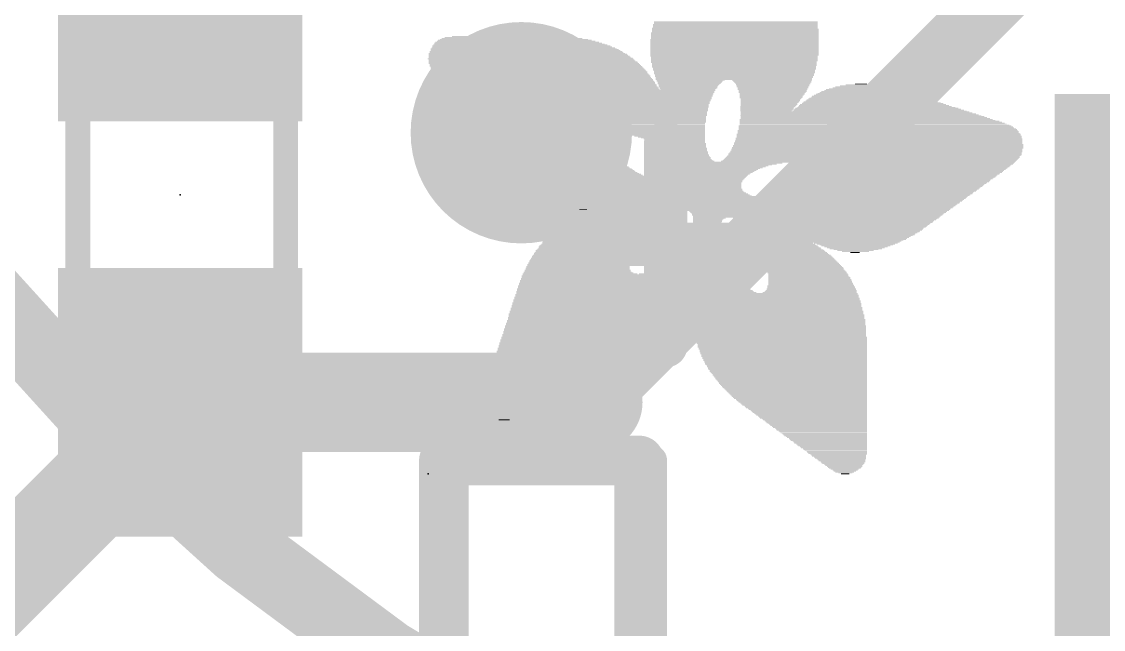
# Model space of a CAD drawing. Extents: x -27.3 to 28.4, y -24.7 to 14.
# Drawn here: x -5.729 to -1.3, y -6.225 to -3.736 of the extents above; entities that cross this region are included whole.
import ezdxf

# ---------------------------------------------------------------- set-up
doc = ezdxf.new("R2010")
doc.units = 0
for name, color, linetype in [('1', 12, 'CONTINUOUS'), ('16', 132, 'CONTINUOUS'), ('18', 110, 'CONTINUOUS'), ('20', 53, 'CONTINUOUS'), ('21', 40, 'CONTINUOUS'), ('23', 53, 'CONTINUOUS'), ('51', 53, 'CONTINUOUS')]:
    doc.layers.add(name, color=color, linetype=linetype)

# ---------------------------------------------------------------- blocks, each defined once
blk = doc.blocks.new('RECT')
blk.add_solid([(-0.5, -0.5), (0.5, -0.5), (-0.5, 0.5), (0.5, 0.5)])
blk = doc.blocks.new('ROUNDV')
at = {"const_width": 0.5}
blk.add_lwpolyline([(0, -0.25, 1), (0, 0.25, 1), (0, -0.25)], format="xyb", dxfattribs=at)

msp = doc.modelspace()

# ---------------------------------------------------------------- linework, layer by layer
at = {"layer": '1'}
for points, const_width in [([(-7.62, 0, 0.4142), (0, -7.62)], 0.3048), ([(-3.6381, -4.2359, 1), (-3.7279, -4.1461)], 0.127), ([(-3.8339, -4.2521, 1), (-3.7441, -4.3419)], 0.127), ([(-5.08, -5.1934, 1), (-5.08, -5.3966)], 0.2032), ([(-5.0082, -5.3668, 1), (-5.1518, -5.2232)], 0.2032), ([(-3.39, -5.3966, 1), (-3.39, -5.1934)], 0.2032), ([(-3.4349, -5.2501, 1), (-3.3451, -5.3399)], 0.127)]:
    msp.add_lwpolyline(points, format="xyb", dxfattribs=dict(at, const_width=const_width))
for points, const_width in [([(-1.524, -3.429), (-3.39, -5.295)], 0.254), ([(-3.789, -4.297), (-3.683, -4.191)], 0.254), ([(-7.786, -8.001), (-5.08, -5.295)], 0.4064), ([(-3.39, -5.295), (-5.08, -5.295)], 0.4064)]:
    msp.add_lwpolyline(points, dxfattribs=dict(at, const_width=const_width))
at = {"layer": '16', "const_width": 0.3048}
msp.add_lwpolyline([(-7.62, 0, 0.4142), (0, -7.62)], format="xyb", dxfattribs=at)
at = {"layer": '20'}
msp.add_arc((0, 0), 13.97, 180, 270, dxfattribs=at)
at = {"layer": '21'}
for points, const_width in [([(-3.0916, -4.2324), (-3.0916, -5.0629)], 0.1778), ([(-3.5068, -4.6477), (-2.6764, -4.6477)], 0.1778), ([(-4, -9.533), (-4, -5.533)], 0.127), ([(-4, -5.533), (-3.15, -5.533)], 0.127), ([(-3.15, -5.533), (-3.15, -8.033)], 0.127)]:
    msp.add_lwpolyline(points, dxfattribs=dict(at, const_width=const_width))
for points, const_width in [([(-3.0472, -4.2324, 1), (-3.1361, -4.2324)], 0.0889), ([(-3.5068, -4.6032, 1), (-3.5068, -4.6921)], 0.0889), ([(-2.6764, -4.6921, 1), (-2.6764, -4.6032)], 0.0889), ([(-3.1361, -5.0629, 1), (-3.0472, -5.0629)], 0.0889), ([(-4, -5.5013, 1), (-4, -5.5648)], 0.0635), ([(-3.9682, -5.533, 1), (-4.0317, -5.533)], 0.0635), ([(-3.1183, -5.533, 1), (-3.1818, -5.533)], 0.0635), ([(-3.15, -5.5648, 1), (-3.15, -5.5013)], 0.0635)]:
    msp.add_lwpolyline(points, format="xyb", dxfattribs=dict(at, const_width=const_width))
at = {"layer": '23'}
for p in [(-5.08, -4.445), (-4.064, -5.588)]:
    msp.add_point(p, dxfattribs=at)
at = {"layer": '51'}
for points, const_width in [([(-5.499, -4.089), (-5.499, -4.801)], 0.1016), ([(-4.648, -4.089), (-4.648, -4.801)], 0.1016), ([(-4, -13.033), (-4, -5.533)], 0.2032), ([(-4, -5.533), (-3.2, -5.533)], 0.2032), ([(-3.2, -5.533), (-3.2, -8.033)], 0.2032)]:
    msp.add_lwpolyline(points, dxfattribs=dict(at, const_width=const_width))
for points, const_width in [([(-5.4736, -4.089, 1), (-5.5244, -4.089)], 0.0508), ([(-4.6226, -4.089, 1), (-4.6734, -4.089)], 0.0508), ([(-5.5244, -4.801, 1), (-5.4736, -4.801)], 0.0508), ([(-4.6734, -4.801, 1), (-4.6226, -4.801)], 0.0508), ([(-3.9492, -5.533, 1), (-4.0508, -5.533)], 0.1016), ([(-4, -5.4822, 1), (-4, -5.5838)], 0.1016), ([(-3.1492, -5.533, 1), (-3.2508, -5.533)], 0.1016), ([(-3.2, -5.5838, 1), (-3.2, -5.4822)], 0.1016)]:
    msp.add_lwpolyline(points, format="xyb", dxfattribs=dict(at, const_width=const_width))

# ---------------------------------------------------------------- block references
at = {"layer": '1', "xscale": 1.1, "rotation": 270}
for p in [(-5.08, -3.595), (-5.08, -5.295)]:
    msp.add_blockref('RECT', p, dxfattribs=at)
at = {"layer": '1', "yscale": 4.6, "rotation": 180}
msp.add_blockref('RECT', (-1, -6.333), dxfattribs=at)
at = {"layer": '18', "xscale": 0.9064, "yscale": 0.9064}
msp.add_blockref('ROUNDV', (-3.683, -4.191), dxfattribs=at)
msp.add_blockref('ROUNDV', (-3.683, -4.191), dxfattribs=at)
at = {"layer": '21'}
for p, xscale, yscale in [((-2.8086, -3.763), 0.6782, 0.0038), ((-2.8067, -3.7478), 0.6744, 0.0038), ((-2.8067, -3.7516), 0.6744, 0.0038), ((-2.8067, -3.7554), 0.6744, 0.0038), ((-2.8067, -3.7592), 0.6744, 0.0038), ((-2.8048, -3.7363), 0.6706, 0.0038), ((-2.8048, -3.7402), 0.6706, 0.0039), ((-2.8048, -3.744), 0.6706, 0.0038), ((-3.7135, -3.8087), 0.6058, 0.0038), ((-3.7211, -3.8049), 0.5754, 0.0038), ((-3.7287, -3.8011), 0.5372, 0.0038), ((-3.8164, -3.7973), 0.3009, 0.0038), ((-2.8105, -3.8087), 0.6896, 0.0038), ((-2.8086, -3.7821), 0.6858, 0.0038), ((-2.8086, -3.7859), 0.6858, 0.0038), ((-2.8086, -3.7897), 0.6858, 0.0038), ((-2.8086, -3.7935), 0.6858, 0.0038), ((-2.8086, -3.7973), 0.6858, 0.0038), ((-2.8086, -3.8011), 0.6858, 0.0038), ((-2.8086, -3.8049), 0.6858, 0.0038), ((-2.8067, -3.7668), 0.682, 0.0038), ((-2.8067, -3.7706), 0.682, 0.0038), ((-2.8067, -3.7744), 0.682, 0.0038), ((-2.8067, -3.7783), 0.682, 0.0039), ((-3.6735, -3.8468), 0.762, 0.0038), ((-3.6697, -3.8506), 0.7696, 0.0038), ((-3.6659, -3.8545), 0.7773, 0.0039), ((-3.6754, -3.843), 0.7506, 0.0038), ((-3.683, -3.8354), 0.7278, 0.0038), ((-3.6792, -3.8392), 0.7354, 0.0038), ((-3.6868, -3.8316), 0.7124, 0.0038), ((-3.6963, -3.824), 0.6858, 0.0038), ((-3.6906, -3.8278), 0.6972, 0.0038), ((-3.7002, -3.8202), 0.6705, 0.0038), ((-3.704, -3.8164), 0.6477, 0.0039), ((-3.7097, -3.8125), 0.6287, 0.0038), ((-2.8105, -3.8125), 0.6896, 0.0038), ((-2.8105, -3.8164), 0.6896, 0.0039), ((-2.8105, -3.8202), 0.6896, 0.0038), ((-2.8105, -3.824), 0.6896, 0.0038), ((-2.8105, -3.8278), 0.6896, 0.0038), ((-2.8105, -3.8316), 0.6896, 0.0038), ((-2.8105, -3.8354), 0.6896, 0.0038), ((-2.8105, -3.8392), 0.6896, 0.0038), ((-2.8105, -3.843), 0.6896, 0.0038), ((-2.8105, -3.8468), 0.6896, 0.0038), ((-2.8105, -3.8506), 0.6896, 0.0038), ((-2.8105, -3.8545), 0.6896, 0.0039), ((-3.6449, -3.8887), 0.842, 0.0038), ((-3.6602, -3.8659), 0.8039, 0.0038), ((-3.6564, -3.8697), 0.8115, 0.0038), ((-3.6545, -3.8735), 0.8153, 0.0038), ((-3.6506, -3.8773), 0.823, 0.0038), ((-3.6487, -3.8811), 0.8268, 0.0038), ((-3.6449, -3.8849), 0.8344, 0.0038), ((-3.6411, -3.8926), 0.842, 0.0039), ((-3.6392, -3.8964), 0.8458, 0.0038), ((-3.664, -3.8583), 0.7887, 0.0038), ((-3.6621, -3.8621), 0.7925, 0.0038), ((-2.8105, -3.8583), 0.6896, 0.0038), ((-2.8105, -3.8621), 0.6896, 0.0038), ((-2.8105, -3.8659), 0.6896, 0.0038), ((-2.8105, -3.8697), 0.6896, 0.0038), ((-2.8105, -3.8735), 0.6896, 0.0038), ((-2.8124, -3.8773), 0.6858, 0.0038), ((-2.8105, -3.8811), 0.682, 0.0038), ((-2.8105, -3.8849), 0.682, 0.0038), ((-2.8105, -3.8887), 0.682, 0.0038), ((-2.8105, -3.8926), 0.682, 0.0039), ((-2.8105, -3.8964), 0.682, 0.0038), ((-3.6354, -3.9002), 0.8534, 0.0038), ((-3.6335, -3.904), 0.8573, 0.0038), ((-3.6316, -3.9078), 0.8611, 0.0038), ((-3.6278, -3.9116), 0.8611, 0.0038), ((-3.6259, -3.9154), 0.8649, 0.0038), ((-3.624, -3.9192), 0.8687, 0.0038), ((-3.6202, -3.923), 0.8687, 0.0038), ((-3.6183, -3.9268), 0.8725, 0.0038), ((-3.6145, -3.9306), 0.8725, 0.0039), ((-3.6126, -3.9345), 0.8763, 0.0038), ((-3.6088, -3.9383), 0.8763, 0.0038), ((-3.6049, -3.9421), 0.8763, 0.0038), ((-2.8124, -3.9002), 0.6782, 0.0038), ((-2.8124, -3.904), 0.6782, 0.0038), ((-2.8105, -3.9078), 0.6744, 0.0038), ((-2.8105, -3.9116), 0.6744, 0.0038), ((-2.8105, -3.9154), 0.6744, 0.0038), ((-2.8124, -3.9192), 0.6706, 0.0038), ((-2.8124, -3.923), 0.6706, 0.0038), ((-2.8105, -3.9268), 0.6668, 0.0038), ((-2.8105, -3.9306), 0.6668, 0.0039), ((-2.8124, -3.9345), 0.663, 0.0038), ((-2.8105, -3.9383), 0.6592, 0.0038), ((-2.8105, -3.9421), 0.6592, 0.0038), ((-3.6049, -3.9459), 0.8763, 0.0038), ((-3.6011, -3.9497), 0.8763, 0.0038), ((-3.5973, -3.9535), 0.8763, 0.0038), ((-3.5954, -3.9573), 0.8801, 0.0038), ((-3.5935, -3.9611), 0.8763, 0.0038), ((-3.5897, -3.9649), 0.8763, 0.0038), ((-3.5878, -3.9688), 0.8801, 0.0039), ((-3.584, -3.9726), 0.8801, 0.0038), ((-3.5821, -3.9764), 0.8763, 0.0038), ((-3.5783, -3.9802), 0.8763, 0.0038), ((-3.5764, -3.984), 0.8801, 0.0038), ((-2.8125, -3.9497), 0.6553, 0.0038), ((-2.8105, -3.9459), 0.6592, 0.0038), ((-2.8106, -3.9535), 0.6515, 0.0038), ((-2.8106, -3.9573), 0.6515, 0.0038), ((-2.8125, -3.9611), 0.6477, 0.0038), ((-2.8106, -3.9649), 0.6439, 0.0038), ((-2.8125, -3.9688), 0.6401, 0.0039), ((-2.8125, -3.9726), 0.6401, 0.0038), ((-2.9895, -3.9764), 0.2781, 0.0038), ((-2.9933, -3.9802), 0.2705, 0.0038), ((-2.9933, -3.984), 0.2629, 0.0038), ((-2.6562, -3.9764), 0.3276, 0.0038), ((-2.6562, -3.9802), 0.32, 0.0038), ((-2.6543, -3.984), 0.3162, 0.0038), ((-3.5745, -3.9878), 0.8763, 0.0038), ((-3.5707, -3.9916), 0.8763, 0.0038), ((-3.5668, -3.9954), 0.8763, 0.0038), ((-3.5668, -3.9992), 0.8763, 0.0038), ((-3.563, -4.003), 0.8763, 0.0038), ((-3.5592, -4.0069), 0.8763, 0.0039), ((-3.5592, -4.0107), 0.8763, 0.0038), ((-3.5554, -4.0145), 0.8763, 0.0038), ((-3.4392, -4.0183), 1.1011, 0.0038), ((-3.4392, -4.0221), 1.0935, 0.0038), ((-3.4392, -4.0259), 1.0935, 0.0038), ((-3.4392, -4.0297), 1.0859, 0.0038), ((-2.9953, -3.9878), 0.259, 0.0038), ((-2.9972, -3.9916), 0.2552, 0.0038), ((-2.9972, -3.9954), 0.2476, 0.0038), ((-2.9991, -3.9992), 0.2438, 0.0038), ((-3.001, -4.003), 0.24, 0.0038), ((-2.9991, -4.0069), 0.2362, 0.0039), ((-3.001, -4.0107), 0.2324, 0.0038), ((-3.001, -4.0145), 0.2248, 0.0038), ((-2.6543, -3.9878), 0.3086, 0.0038), ((-2.6524, -3.9916), 0.3048, 0.0038), ((-2.6543, -3.9954), 0.301, 0.0038), ((-2.6524, -3.9992), 0.2972, 0.0038), ((-2.6543, -4.003), 0.2934, 0.0038), ((-2.6524, -4.0069), 0.2896, 0.0039), ((-2.6543, -4.0107), 0.2858, 0.0038), ((-2.6543, -4.0145), 0.2858, 0.0038), ((-2.6543, -4.0183), 0.2782, 0.0038), ((-2.6543, -4.0221), 0.2782, 0.0038), ((-2.6562, -4.0259), 0.2744, 0.0038), ((-2.6563, -4.0297), 0.2667, 0.0038), ((-2.2771, -4.0297), 0.3848, 0.0038), ((-2.2809, -4.0259), 0.362, 0.0038), ((-2.2829, -4.0221), 0.3429, 0.0038), ((-2.2828, -4.0183), 0.32, 0.0038), ((-2.2847, -4.0145), 0.301, 0.0038), ((-2.2848, -4.0107), 0.2781, 0.0038), ((-2.2848, -4.0069), 0.2477, 0.0039), ((-2.2886, -4.003), 0.2171, 0.0038), ((-2.2886, -3.9992), 0.1791, 0.0038), ((-2.2905, -3.9954), 0.1295, 0.0038), ((-2.2924, -3.9916), 0.0495, 0.0038), ((-3.4373, -4.0335), 1.0821, 0.0038), ((-3.4373, -4.0373), 1.0745, 0.0038), ((-3.4373, -4.0411), 1.0745, 0.0038), ((-3.4373, -4.045), 1.0668, 0.0039), ((-3.4354, -4.0488), 1.0629, 0.0038), ((-3.4335, -4.0526), 1.0591, 0.0038), ((-3.4354, -4.0564), 1.0553, 0.0038), ((-3.4335, -4.0602), 1.0515, 0.0038), ((-3.4335, -4.064), 1.0439, 0.0038), ((-3.4335, -4.0678), 1.0439, 0.0038), ((-3.4316, -4.0716), 1.0401, 0.0038), ((-3.4316, -4.0754), 1.0325, 0.0038), ((-2.6563, -4.0335), 0.2667, 0.0038), ((-2.6582, -4.0373), 0.2629, 0.0038), ((-2.6601, -4.0411), 0.2591, 0.0038), ((-2.6601, -4.045), 0.2591, 0.0039), ((-2.662, -4.0488), 0.2553, 0.0038), ((-2.6619, -4.0526), 0.2476, 0.0038), ((-2.6638, -4.0564), 0.2438, 0.0038), ((-2.6638, -4.0602), 0.2438, 0.0038), ((-2.6657, -4.064), 0.24, 0.0038), ((-2.6676, -4.0678), 0.2362, 0.0038), ((-2.6695, -4.0716), 0.2324, 0.0038), ((-2.6695, -4.0754), 0.2324, 0.0038), ((-2.2428, -4.0754), 0.5982, 0.0038), ((-2.2448, -4.0716), 0.5791, 0.0038), ((-2.2486, -4.0678), 0.5639, 0.0038), ((-2.2524, -4.064), 0.5487, 0.0038), ((-2.2543, -4.0602), 0.5295, 0.0038), ((-2.2599, -4.0564), 0.5105, 0.0038), ((-2.2618, -4.0526), 0.4915, 0.0038), ((-2.2657, -4.0488), 0.4762, 0.0038), ((-2.2676, -4.045), 0.4572, 0.0039), ((-2.2714, -4.0411), 0.442, 0.0038), ((-2.2733, -4.0373), 0.423, 0.0038), ((-2.2752, -4.0335), 0.4038, 0.0038), ((-3.4297, -4.0792), 1.0287, 0.0038), ((-3.4297, -4.0831), 1.0287, 0.0039), ((-3.4278, -4.0869), 1.0249, 0.0038), ((-3.4278, -4.0907), 1.0173, 0.0038), ((-3.4259, -4.0945), 1.0135, 0.0038), ((-3.4259, -4.0983), 1.0135, 0.0038), ((-3.4239, -4.1021), 1.0096, 0.0038), ((-3.4239, -4.1059), 1.002, 0.0038), ((-3.422, -4.1097), 0.9982, 0.0038), ((-3.422, -4.1135), 0.9982, 0.0038), ((-3.4201, -4.1173), 0.9944, 0.0038), ((-2.6734, -4.0831), 0.2247, 0.0039), ((-2.6753, -4.0869), 0.2209, 0.0038), ((-2.6772, -4.0907), 0.2171, 0.0038), ((-2.6772, -4.0945), 0.2171, 0.0038), ((-2.6791, -4.0983), 0.2133, 0.0038), ((-2.681, -4.1021), 0.2095, 0.0038), ((-2.6714, -4.0792), 0.2286, 0.0038), ((-2.3171, -4.1059), 0.9372, 0.0038), ((-2.3114, -4.1097), 0.9486, 0.0038), ((-2.3037, -4.1135), 0.9639, 0.0038), ((-2.298, -4.1173), 0.9753, 0.0038), ((-2.2162, -4.1021), 0.7125, 0.0038), ((-2.22, -4.0983), 0.6973, 0.0038), ((-2.2238, -4.0945), 0.682, 0.0038), ((-2.2276, -4.0907), 0.6668, 0.0038), ((-2.2294, -4.0869), 0.6477, 0.0038), ((-2.2352, -4.0831), 0.6286, 0.0039), ((-2.239, -4.0792), 0.6134, 0.0038), ((-3.4182, -4.1212), 0.9906, 0.0039), ((-3.4201, -4.125), 0.9868, 0.0038), ((-3.4182, -4.1288), 0.983, 0.0038), ((-3.4163, -4.1326), 0.9792, 0.0038), ((-3.4144, -4.1364), 0.9754, 0.0038), ((-3.4144, -4.1402), 0.9754, 0.0038), ((-3.4125, -4.144), 0.9716, 0.0038), ((-3.4106, -4.1478), 0.9678, 0.0038), ((-3.4106, -4.1516), 0.9601, 0.0038), ((-3.4106, -4.1554), 0.9601, 0.0038), ((-3.4087, -4.1593), 0.9563, 0.0039), ((-3.4068, -4.1631), 0.9525, 0.0038), ((-2.2352, -4.1631), 1.1164, 0.0038), ((-2.2714, -4.1364), 1.0364, 0.0038), ((-2.2657, -4.1402), 1.0478, 0.0038), ((-2.2581, -4.144), 1.063, 0.0038), ((-2.2524, -4.1478), 1.0745, 0.0038), ((-2.2467, -4.1516), 1.0859, 0.0038), ((-2.2429, -4.1554), 1.0935, 0.0038), ((-2.2372, -4.1593), 1.1049, 0.0039), ((-2.2924, -4.1212), 0.9867, 0.0039), ((-2.2866, -4.125), 0.9982, 0.0038), ((-2.2809, -4.1288), 1.0096, 0.0038), ((-2.2752, -4.1326), 1.021, 0.0038), ((-3.4049, -4.1669), 0.9487, 0.0038), ((-3.4049, -4.1707), 0.9487, 0.0038), ((-3.403, -4.1745), 0.9449, 0.0038), ((-3.4011, -4.1783), 0.9411, 0.0038), ((-3.3992, -4.1821), 0.9373, 0.0038), ((-3.3992, -4.1859), 0.9373, 0.0038), ((-3.3973, -4.1897), 0.9335, 0.0038), ((-3.3954, -4.1935), 0.9297, 0.0038), ((-3.3954, -4.1974), 0.9297, 0.0039), ((-3.5707, -4.2012), 0.5715, 0.0038), ((-3.5763, -4.205), 0.5524, 0.0038), ((-3.5782, -4.2088), 0.541, 0.0038), ((-3.0867, -4.2012), 0.3124, 0.0038), ((-3.0753, -4.205), 0.2896, 0.0038), ((-3.0676, -4.2088), 0.2743, 0.0038), ((-2.22, -4.1974), 1.1621, 0.0039), ((-2.22, -4.2012), 1.1621, 0.0038), ((-2.2181, -4.205), 1.1659, 0.0038), ((-2.2181, -4.2088), 1.1659, 0.0038), ((-2.22, -4.1935), 1.1545, 0.0038), ((-2.2238, -4.1821), 1.1468, 0.0038), ((-2.2219, -4.1859), 1.1506, 0.0038), ((-2.2219, -4.1897), 1.1506, 0.0038), ((-2.2314, -4.1669), 1.124, 0.0038), ((-2.2295, -4.1707), 1.1278, 0.0038), ((-2.2257, -4.1745), 1.1354, 0.0038), ((-2.2238, -4.1783), 1.1392, 0.0038), ((-3.5801, -4.2126), 0.5372, 0.0038), ((-3.5801, -4.2164), 0.5296, 0.0038), ((-3.5782, -4.2202), 0.5258, 0.0038), ((-3.5782, -4.224), 0.5182, 0.0038), ((-3.5782, -4.2278), 0.5182, 0.0038), ((-3.5763, -4.2316), 0.5144, 0.0038), ((-3.5744, -4.2355), 0.5106, 0.0039), ((-3.5725, -4.2393), 0.5068, 0.0038), ((-3.5725, -4.2431), 0.5068, 0.0038), ((-3.5706, -4.2469), 0.503, 0.0038), ((-3.5687, -4.2507), 0.4992, 0.0038), ((-3.0619, -4.2126), 0.2629, 0.0038), ((-3.0563, -4.2164), 0.2515, 0.0038), ((-3.0506, -4.2202), 0.2401, 0.0038), ((-3.0467, -4.224), 0.2324, 0.0038), ((-3.041, -4.2278), 0.221, 0.0038), ((-3.0372, -4.2316), 0.2134, 0.0038), ((-3.0315, -4.2355), 0.2096, 0.0039), ((-3.0276, -4.2393), 0.2019, 0.0038), ((-3.0238, -4.2431), 0.1943, 0.0038), ((-3.022, -4.2469), 0.1905, 0.0038), ((-3.0182, -4.2507), 0.1829, 0.0038), ((-2.2237, -4.2507), 1.1925, 0.0038), ((-2.2219, -4.2431), 1.1887, 0.0038), ((-2.2219, -4.2469), 1.1887, 0.0038), ((-2.2219, -4.2316), 1.1811, 0.0038), ((-2.2219, -4.2355), 1.1811, 0.0039), ((-2.22, -4.2393), 1.1849, 0.0038), ((-2.22, -4.224), 1.1773, 0.0038), ((-2.22, -4.2278), 1.1773, 0.0038), ((-2.22, -4.2126), 1.1697, 0.0038), ((-2.2181, -4.2164), 1.1735, 0.0038), ((-2.2181, -4.2202), 1.1735, 0.0038), ((-3.5668, -4.2545), 0.503, 0.0038), ((-3.5649, -4.2583), 0.4991, 0.0038), ((-3.5611, -4.2621), 0.4991, 0.0038), ((-3.5592, -4.2659), 0.4953, 0.0038), ((-3.5573, -4.2697), 0.4991, 0.0038), ((-3.5535, -4.2736), 0.4991, 0.0039), ((-3.5516, -4.2774), 0.4953, 0.0038), ((-3.5478, -4.2812), 0.4953, 0.0038), ((-3.5459, -4.285), 0.4991, 0.0038), ((-3.5421, -4.2888), 0.4991, 0.0038), ((-3.5383, -4.2926), 0.4991, 0.0038), ((-3.5345, -4.2964), 0.4991, 0.0038), ((-3.0125, -4.2545), 0.1791, 0.0038), ((-3.0106, -4.2583), 0.1753, 0.0038), ((-3.0067, -4.2621), 0.1676, 0.0038), ((-3.0048, -4.2659), 0.1638, 0.0038), ((-2.9991, -4.2697), 0.16, 0.0038), ((-2.9972, -4.2736), 0.1562, 0.0039), ((-2.9953, -4.2774), 0.1524, 0.0038), ((-2.9896, -4.2812), 0.1486, 0.0038), ((-2.9877, -4.285), 0.1448, 0.0038), ((-2.9839, -4.2888), 0.1448, 0.0038), ((-2.9801, -4.2926), 0.1447, 0.0038), ((-2.9782, -4.2964), 0.1409, 0.0038), ((-2.2486, -4.2964), 1.2039, 0.0038), ((-2.2447, -4.2926), 1.204, 0.0038), ((-2.2428, -4.2888), 1.2002, 0.0038), ((-2.239, -4.285), 1.2002, 0.0038), ((-2.2352, -4.2774), 1.2002, 0.0038), ((-2.2352, -4.2812), 1.2002, 0.0038), ((-2.2333, -4.2736), 1.1964, 0.0039), ((-2.2295, -4.2659), 1.1964, 0.0038), ((-2.2295, -4.2697), 1.1964, 0.0038), ((-2.2275, -4.2583), 1.1925, 0.0038), ((-2.2275, -4.2621), 1.1925, 0.0038), ((-2.2237, -4.2545), 1.1925, 0.0038), ((-3.5325, -4.3002), 0.503, 0.0038), ((-3.5287, -4.304), 0.503, 0.0038), ((-3.5249, -4.3078), 0.5029, 0.0038), ((-3.523, -4.3117), 0.5067, 0.0039), ((-3.5192, -4.3155), 0.5067, 0.0038), ((-3.5154, -4.3193), 0.5067, 0.0038), ((-3.5097, -4.3231), 0.5105, 0.0038), ((-3.5059, -4.3269), 0.5105, 0.0038), ((-3.502, -4.3307), 0.5182, 0.0038), ((-3.4982, -4.3345), 0.5182, 0.0038), ((-3.4925, -4.3383), 0.522, 0.0038), ((-2.9744, -4.3002), 0.1409, 0.0038), ((-2.9705, -4.304), 0.141, 0.0038), ((-2.9648, -4.3078), 0.1448, 0.0038), ((-2.3476, -4.3117), 1.3716, 0.0039), ((-2.822, -4.3155), 0.4153, 0.0038), ((-2.8315, -4.3193), 0.3886, 0.0038), ((-2.841, -4.3231), 0.3696, 0.0038), ((-2.8467, -4.3269), 0.3506, 0.0038), ((-2.8506, -4.3307), 0.3353, 0.0038), ((-2.8563, -4.3345), 0.3239, 0.0038), ((-2.86, -4.3383), 0.3086, 0.0038), ((-2.2619, -4.3078), 1.2078, 0.0038), ((-2.2562, -4.304), 1.2039, 0.0038), ((-2.2524, -4.3002), 1.2039, 0.0038), ((-2.0904, -4.3155), 0.8496, 0.0038), ((-2.0828, -4.3193), 0.8268, 0.0038), ((-2.0809, -4.3231), 0.8078, 0.0038), ((-2.079, -4.3269), 0.7963, 0.0038), ((-2.0771, -4.3307), 0.7848, 0.0038), ((-2.0771, -4.3345), 0.7696, 0.0038), ((-2.0771, -4.3383), 0.762, 0.0038), ((-3.4887, -4.3421), 0.522, 0.0038), ((-3.483, -4.3459), 0.5258, 0.0038), ((-3.4792, -4.3498), 0.5258, 0.0039), ((-3.4735, -4.3536), 0.5295, 0.0038), ((-3.4677, -4.3574), 0.5334, 0.0038), ((-3.462, -4.3612), 0.5372, 0.0038), ((-3.4563, -4.365), 0.541, 0.0038), ((-3.4525, -4.3688), 0.5486, 0.0038), ((-3.4449, -4.3726), 0.5563, 0.0038), ((-3.4392, -4.3764), 0.5601, 0.0038), ((-3.4297, -4.3802), 0.5639, 0.0038), ((-3.424, -4.384), 0.5677, 0.0038), ((-2.8963, -4.384), 0.2439, 0.0038), ((-2.8639, -4.3421), 0.3009, 0.0038), ((-2.8905, -4.3764), 0.2476, 0.0038), ((-2.8924, -4.3802), 0.2438, 0.0038), ((-2.8658, -4.3459), 0.2895, 0.0038), ((-2.8696, -4.3498), 0.2819, 0.0039), ((-2.8734, -4.3536), 0.2743, 0.0038), ((-2.8772, -4.3574), 0.2667, 0.0038), ((-2.8791, -4.3612), 0.2629, 0.0038), ((-2.8829, -4.365), 0.2552, 0.0038), ((-2.8848, -4.3688), 0.2514, 0.0038), ((-2.8867, -4.3726), 0.2476, 0.0038), ((-2.0771, -4.3421), 0.7544, 0.0038), ((-2.1076, -4.384), 0.6934, 0.0038), ((-2.1019, -4.3802), 0.6973, 0.0038), ((-2.079, -4.3459), 0.743, 0.0038), ((-2.0905, -4.365), 0.7125, 0.0038), ((-2.0924, -4.3688), 0.7087, 0.0038), ((-2.0943, -4.3726), 0.7049, 0.0038), ((-2.0981, -4.3764), 0.6973, 0.0038), ((-2.079, -4.3498), 0.7354, 0.0039), ((-2.0809, -4.3536), 0.7316, 0.0038), ((-2.0848, -4.3574), 0.7239, 0.0038), ((-2.0867, -4.3612), 0.7201, 0.0038), ((-3.4144, -4.3879), 0.5792, 0.0039), ((-3.4049, -4.3917), 0.5905, 0.0038), ((-3.3915, -4.3955), 0.6096, 0.0038), ((-3.2372, -4.3993), 0.9106, 0.0038), ((-3.2353, -4.4031), 0.9068, 0.0038), ((-3.2334, -4.4069), 0.903, 0.0038), ((-3.2296, -4.4107), 0.8954, 0.0038), ((-3.2277, -4.4145), 0.8916, 0.0038), ((-3.2258, -4.4183), 0.8878, 0.0038), ((-3.222, -4.4221), 0.8878, 0.0038), ((-3.2182, -4.426), 0.8801, 0.0039), ((-3.2144, -4.4298), 0.8801, 0.0038), ((-2.9134, -4.3955), 0.2629, 0.0038), ((-2.9039, -4.3917), 0.2515, 0.0038), ((-2.9001, -4.3879), 0.2439, 0.0039), ((-2.1704, -4.4298), 0.6972, 0.0038), ((-2.1647, -4.426), 0.6934, 0.0039), ((-2.1552, -4.4221), 0.6896, 0.0038), ((-2.1514, -4.4183), 0.6896, 0.0038), ((-2.1457, -4.4145), 0.6858, 0.0038), ((-2.138, -4.4107), 0.6858, 0.0038), ((-2.1342, -4.4069), 0.6858, 0.0038), ((-2.1285, -4.4031), 0.682, 0.0038), ((-2.1228, -4.3993), 0.6858, 0.0038), ((-2.119, -4.3955), 0.6858, 0.0038), ((-2.1133, -4.3917), 0.6896, 0.0038), ((-2.1095, -4.3879), 0.6896, 0.0039), ((-3.2106, -4.4336), 0.8801, 0.0038), ((-3.2029, -4.4374), 0.8801, 0.0038), ((-3.1973, -4.4412), 0.8839, 0.0038), ((-3.1896, -4.445), 0.884, 0.0038), ((-3.182, -4.4488), 0.8839, 0.0038), ((-3.1724, -4.4526), 0.8953, 0.0038), ((-3.1553, -4.4564), 0.9144, 0.0038), ((-2.7343, -4.4602), 1.7412, 0.0038), ((-2.7343, -4.4641), 1.726, 0.0039), ((-2.7325, -4.4679), 1.7145, 0.0038), ((-2.7305, -4.4717), 1.703, 0.0038), ((-2.2447, -4.4564), 0.7696, 0.0038), ((-2.2276, -4.4526), 0.743, 0.0038), ((-2.2143, -4.4488), 0.7315, 0.0038), ((-2.2048, -4.445), 0.7201, 0.0038), ((-2.1933, -4.4412), 0.7124, 0.0038), ((-2.1857, -4.4374), 0.7049, 0.0038), ((-2.1781, -4.4336), 0.6973, 0.0038), ((-2.7305, -4.4755), 1.6878, 0.0038), ((-2.7286, -4.4793), 1.6764, 0.0038), ((-2.7267, -4.4831), 1.6574, 0.0038), ((-2.7229, -4.4869), 1.6421, 0.0038), ((-2.7191, -4.4907), 1.6269, 0.0038), ((-2.7172, -4.4945), 1.6078, 0.0038), ((-2.7115, -4.4983), 1.5887, 0.0038), ((-2.7058, -4.5022), 1.5621, 0.0039), ((-3.4297, -4.506), 0.0305, 0.0038), ((-3.2316, -4.5174), 0.3505, 0.0038), ((-3.2182, -4.5136), 0.3467, 0.0038), ((-3.2067, -4.5098), 0.3467, 0.0038), ((-2.6467, -4.506), 1.4364, 0.0038), ((-2.4676, -4.5098), 1.0706, 0.0038), ((-2.4676, -4.5136), 1.0554, 0.0038), ((-2.4676, -4.5174), 1.0478, 0.0038), ((-3.3191, -4.5631), 0.381, 0.0038), ((-3.3153, -4.5593), 0.381, 0.0038), ((-3.3096, -4.5555), 0.3772, 0.0038), ((-3.3039, -4.5517), 0.3734, 0.0038), ((-3.2963, -4.5479), 0.3734, 0.0038), ((-3.2925, -4.5441), 0.3734, 0.0038), ((-3.283, -4.5403), 0.3695, 0.0039), ((-3.2772, -4.5364), 0.3657, 0.0038), ((-3.2696, -4.5326), 0.3658, 0.0038), ((-3.2601, -4.5288), 0.362, 0.0038), ((-3.2506, -4.525), 0.3581, 0.0038), ((-3.241, -4.5212), 0.3543, 0.0038), ((-2.4695, -4.5212), 1.0363, 0.0038), ((-2.9249, -4.5631), 0.1181, 0.0038), ((-2.4695, -4.525), 1.0287, 0.0038), ((-2.4714, -4.5288), 1.0249, 0.0038), ((-2.923, -4.5593), 0.1143, 0.0038), ((-2.4733, -4.5326), 1.0135, 0.0038), ((-2.4752, -4.5364), 1.0097, 0.0038), ((-2.9134, -4.5403), 0.1334, 0.0039), ((-2.9172, -4.5441), 0.1258, 0.0038), ((-2.9191, -4.5479), 0.122, 0.0038), ((-2.921, -4.5517), 0.1182, 0.0038), ((-2.921, -4.5555), 0.1182, 0.0038), ((-2.3952, -4.5403), 0.842, 0.0039), ((-2.3952, -4.5441), 0.8268, 0.0038), ((-2.3933, -4.5479), 0.8154, 0.0038), ((-2.3953, -4.5517), 0.8039, 0.0038), ((-2.3934, -4.5555), 0.7925, 0.0038), ((-2.3933, -4.5593), 0.7848, 0.0038), ((-2.3952, -4.5631), 0.7734, 0.0038), ((-3.3687, -4.605), 0.3886, 0.0038), ((-3.3649, -4.6012), 0.3886, 0.0038), ((-3.3611, -4.5974), 0.3887, 0.0038), ((-3.3573, -4.5936), 0.3887, 0.0038), ((-3.3534, -4.5898), 0.3886, 0.0038), ((-3.3477, -4.586), 0.3848, 0.0038), ((-3.3439, -4.5822), 0.3848, 0.0038), ((-3.3401, -4.5784), 0.3848, 0.0039), ((-3.3363, -4.5745), 0.3848, 0.0038), ((-3.3306, -4.5707), 0.381, 0.0038), ((-3.3268, -4.5669), 0.381, 0.0038), ((-2.9344, -4.6012), 0.1295, 0.0038), ((-2.9344, -4.605), 0.1295, 0.0038), ((-2.9325, -4.5936), 0.1257, 0.0038), ((-2.9325, -4.5974), 0.1257, 0.0038), ((-2.9306, -4.586), 0.1219, 0.0038), ((-2.9306, -4.5898), 0.1219, 0.0038), ((-2.9287, -4.5784), 0.1181, 0.0039), ((-2.9287, -4.5822), 0.1181, 0.0038), ((-2.9249, -4.5669), 0.1181, 0.0038), ((-2.9249, -4.5707), 0.1181, 0.0038), ((-2.9268, -4.5745), 0.1143, 0.0038), ((-2.3952, -4.5669), 0.7658, 0.0038), ((-2.3971, -4.5707), 0.7544, 0.0038), ((-2.3971, -4.5745), 0.7468, 0.0038), ((-2.3972, -4.5784), 0.7391, 0.0039), ((-2.399, -4.5822), 0.7277, 0.0038), ((-2.399, -4.586), 0.7201, 0.0038), ((-2.399, -4.5898), 0.7125, 0.0038), ((-2.4009, -4.5936), 0.7011, 0.0038), ((-2.4009, -4.5974), 0.6934, 0.0038), ((-2.4047, -4.6012), 0.6858, 0.0038), ((-2.4066, -4.605), 0.6743, 0.0038), ((-3.4068, -4.6507), 0.3962, 0.0038), ((-3.403, -4.6469), 0.3963, 0.0038), ((-3.3992, -4.6393), 0.3963, 0.0038), ((-3.4011, -4.6431), 0.3925, 0.0038), ((-3.3954, -4.6355), 0.3963, 0.0038), ((-3.3935, -4.6317), 0.3925, 0.0038), ((-3.3896, -4.6279), 0.3924, 0.0038), ((-3.3858, -4.6241), 0.3924, 0.0038), ((-3.382, -4.6203), 0.3924, 0.0038), ((-3.3782, -4.6165), 0.3924, 0.0039), ((-3.3763, -4.6126), 0.3886, 0.0038), ((-3.3725, -4.6088), 0.3886, 0.0038), ((-2.9458, -4.6507), 0.1677, 0.0038), ((-2.9439, -4.6469), 0.1639, 0.0038), ((-2.942, -4.6393), 0.1601, 0.0038), ((-2.942, -4.6431), 0.1601, 0.0038), ((-2.942, -4.6355), 0.1524, 0.0038), ((-2.9401, -4.6279), 0.1485, 0.0038), ((-2.9401, -4.6317), 0.1485, 0.0038), ((-2.9382, -4.6241), 0.1447, 0.0038), ((-2.9363, -4.6165), 0.1409, 0.0039), ((-2.9363, -4.6203), 0.1409, 0.0038), ((-2.9363, -4.6088), 0.1333, 0.0038), ((-2.9363, -4.6126), 0.1333, 0.0038), ((-2.4066, -4.6088), 0.6667, 0.0038), ((-2.4085, -4.6126), 0.6553, 0.0038), ((-2.4123, -4.6165), 0.6477, 0.0039), ((-2.4143, -4.6203), 0.6363, 0.0038), ((-2.4162, -4.6241), 0.6248, 0.0038), ((-2.4181, -4.6279), 0.621, 0.0038), ((-2.4219, -4.6317), 0.6058, 0.0038), ((-2.4257, -4.6355), 0.5982, 0.0038), ((-2.4276, -4.6393), 0.5868, 0.0038), ((-2.6029, -4.6431), 0.2286, 0.0038), ((-2.5991, -4.6469), 0.2363, 0.0038), ((-2.5953, -4.6507), 0.2363, 0.0038), ((-2.3134, -4.6431), 0.3429, 0.0038), ((-2.3133, -4.6469), 0.32, 0.0038), ((-2.3114, -4.6507), 0.301, 0.0038), ((-3.4335, -4.6927), 0.4039, 0.0039), ((-3.4297, -4.685), 0.4039, 0.0038), ((-3.4316, -4.6888), 0.4001, 0.0038), ((-3.4278, -4.6812), 0.4001, 0.0038), ((-3.4239, -4.6736), 0.4, 0.0038), ((-3.4239, -4.6774), 0.4, 0.0038), ((-3.4201, -4.6698), 0.4, 0.0038), ((-3.4182, -4.666), 0.3962, 0.0038), ((-3.4125, -4.6584), 0.4, 0.0038), ((-3.4144, -4.6622), 0.3962, 0.0038), ((-3.4106, -4.6546), 0.3962, 0.0039), ((-2.9572, -4.6927), 0.221, 0.0039), ((-2.9553, -4.6888), 0.2172, 0.0038), ((-2.9553, -4.685), 0.2096, 0.0038), ((-2.9534, -4.6812), 0.2058, 0.0038), ((-2.9515, -4.6774), 0.2019, 0.0038), ((-2.9515, -4.6736), 0.1943, 0.0038), ((-2.9496, -4.6698), 0.1905, 0.0038), ((-2.9477, -4.666), 0.1867, 0.0038), ((-2.9477, -4.6584), 0.1791, 0.0038), ((-2.9477, -4.6622), 0.1791, 0.0038), ((-2.9458, -4.6546), 0.1753, 0.0039), ((-2.5915, -4.6546), 0.2439, 0.0039), ((-2.5876, -4.6584), 0.2438, 0.0038), ((-2.5838, -4.6622), 0.2514, 0.0038), ((-2.58, -4.666), 0.2514, 0.0038), ((-2.5762, -4.6698), 0.259, 0.0038), ((-2.5724, -4.6736), 0.2591, 0.0038), ((-2.5705, -4.6774), 0.2629, 0.0038), ((-2.5648, -4.6812), 0.2667, 0.0038), ((-2.5629, -4.685), 0.2705, 0.0038), ((-2.5591, -4.6888), 0.2705, 0.0038), ((-2.5553, -4.6927), 0.2781, 0.0039), ((-2.3133, -4.6546), 0.282, 0.0039), ((-2.3133, -4.6584), 0.259, 0.0038), ((-2.3133, -4.6622), 0.2362, 0.0038), ((-2.3133, -4.666), 0.2134, 0.0038), ((-2.3133, -4.6698), 0.1828, 0.0038), ((-2.3152, -4.6736), 0.1486, 0.0038), ((-2.3153, -4.6774), 0.1105, 0.0038), ((-2.3172, -4.6812), 0.0381, 0.0038), ((-3.4506, -4.7384), 0.4229, 0.0038), ((-3.4487, -4.7308), 0.4191, 0.0039), ((-3.4487, -4.7346), 0.4191, 0.0038), ((-3.4468, -4.7231), 0.4153, 0.0038), ((-3.4468, -4.7269), 0.4153, 0.0038), ((-3.4449, -4.7155), 0.4115, 0.0038), ((-3.4449, -4.7193), 0.4115, 0.0038), ((-3.443, -4.7117), 0.4077, 0.0038), ((-3.4392, -4.7041), 0.4077, 0.0038), ((-3.4392, -4.7079), 0.4077, 0.0038), ((-3.4354, -4.6965), 0.4077, 0.0038), ((-3.4373, -4.7003), 0.4039, 0.0038), ((-2.9743, -4.7384), 0.301, 0.0038), ((-2.9705, -4.7346), 0.2934, 0.0038), ((-2.9706, -4.7308), 0.2857, 0.0039), ((-2.9687, -4.7269), 0.2743, 0.0038), ((-2.9668, -4.7231), 0.2705, 0.0038), ((-2.9668, -4.7193), 0.2629, 0.0038), ((-2.9649, -4.7155), 0.2591, 0.0038), ((-2.9629, -4.7117), 0.2476, 0.0038), ((-2.961, -4.7079), 0.2438, 0.0038), ((-2.9591, -4.7041), 0.24, 0.0038), ((-2.9591, -4.7003), 0.2324, 0.0038), ((-2.9572, -4.6965), 0.2286, 0.0038), ((-2.5534, -4.6965), 0.2819, 0.0038), ((-2.5495, -4.7003), 0.2819, 0.0038), ((-2.5476, -4.7041), 0.2858, 0.0038), ((-2.5438, -4.7079), 0.2858, 0.0038), ((-2.5419, -4.7117), 0.2896, 0.0038), ((-2.54, -4.7155), 0.2934, 0.0038), ((-2.5362, -4.7193), 0.2934, 0.0038), ((-2.5343, -4.7231), 0.2972, 0.0038), ((-2.5324, -4.7269), 0.301, 0.0038), ((-2.5286, -4.7308), 0.301, 0.0039), ((-2.5267, -4.7346), 0.3048, 0.0038), ((-2.5248, -4.7384), 0.3086, 0.0038), ((-3.241, -4.7765), 0.8801, 0.0038), ((-3.2391, -4.7803), 0.8839, 0.0038), ((-3.2372, -4.7841), 0.8877, 0.0038), ((-3.443, -4.7689), 0.4686, 0.0039), ((-3.2391, -4.7727), 0.8763, 0.0038), ((-3.4525, -4.7612), 0.442, 0.0038), ((-3.4487, -4.765), 0.4496, 0.0038), ((-3.4525, -4.7536), 0.4344, 0.0038), ((-3.4525, -4.7574), 0.4344, 0.0038), ((-3.4525, -4.746), 0.4268, 0.0038), ((-3.4525, -4.7498), 0.4268, 0.0038), ((-3.4506, -4.7422), 0.4229, 0.0038), ((-3.0029, -4.7689), 0.3962, 0.0039), ((-2.9934, -4.765), 0.3696, 0.0038), ((-2.9877, -4.7612), 0.3581, 0.0038), ((-2.9858, -4.7574), 0.3467, 0.0038), ((-2.9839, -4.7536), 0.3353, 0.0038), ((-2.9801, -4.7498), 0.3277, 0.0038), ((-2.9782, -4.746), 0.3163, 0.0038), ((-2.9743, -4.7422), 0.3086, 0.0038), ((-2.5229, -4.7422), 0.3125, 0.0038), ((-2.5191, -4.746), 0.3125, 0.0038), ((-2.5191, -4.7498), 0.3125, 0.0038), ((-2.5171, -4.7536), 0.3163, 0.0038), ((-2.5152, -4.7574), 0.3201, 0.0038), ((-2.5133, -4.7612), 0.3239, 0.0038), ((-2.5133, -4.765), 0.3239, 0.0038), ((-2.5095, -4.7689), 0.3238, 0.0039), ((-2.5076, -4.7727), 0.3276, 0.0038), ((-2.5076, -4.7765), 0.3276, 0.0038), ((-2.5057, -4.7803), 0.3314, 0.0038), ((-2.5038, -4.7841), 0.3352, 0.0038), ((-3.2296, -4.8184), 0.9334, 0.0038), ((-3.2277, -4.8222), 0.9372, 0.0038), ((-3.2258, -4.826), 0.941, 0.0038), ((-3.2334, -4.807), 0.9182, 0.0039), ((-3.2315, -4.8108), 0.922, 0.0038), ((-3.2296, -4.8146), 0.9258, 0.0038), ((-3.2372, -4.7955), 0.903, 0.0038), ((-3.2353, -4.7993), 0.9068, 0.0038), ((-3.2334, -4.8031), 0.9106, 0.0038), ((-3.2372, -4.7879), 0.8953, 0.0038), ((-3.2372, -4.7917), 0.8953, 0.0038), ((-2.4981, -4.8184), 0.3544, 0.0038), ((-2.4962, -4.8222), 0.3582, 0.0038), ((-2.4962, -4.826), 0.3582, 0.0038), ((-2.5, -4.7993), 0.3429, 0.0038), ((-2.5, -4.8031), 0.3429, 0.0038), ((-2.4981, -4.807), 0.3467, 0.0039), ((-2.4981, -4.8108), 0.3467, 0.0038), ((-2.4962, -4.8146), 0.3505, 0.0038), ((-2.5038, -4.7879), 0.3352, 0.0038), ((-2.5019, -4.7917), 0.339, 0.0038), ((-2.5019, -4.7955), 0.339, 0.0038), ((-3.0068, -4.8641), 1.4097, 0.0038), ((-3.0049, -4.8679), 1.4135, 0.0038), ((-3.0049, -4.8717), 1.4135, 0.0038), ((-3.0068, -4.8527), 1.4021, 0.0038), ((-3.0049, -4.8565), 1.4059, 0.0038), ((-3.0049, -4.8603), 1.4059, 0.0038), ((-3.0049, -4.8489), 1.3983, 0.0038), ((-3.2182, -4.8412), 0.9716, 0.0038), ((-3.2125, -4.8451), 0.983, 0.0039), ((-3.2239, -4.8298), 0.9525, 0.0038), ((-3.222, -4.8336), 0.9563, 0.0038), ((-3.2182, -4.8374), 0.9639, 0.0038), ((-2.5019, -4.8451), 0.3848, 0.0039), ((-2.4981, -4.8412), 0.3772, 0.0038), ((-2.4962, -4.8374), 0.3734, 0.0038), ((-2.4962, -4.8298), 0.3658, 0.0038), ((-2.4962, -4.8336), 0.3658, 0.0038), ((-3.3535, -4.9098), 0.7467, 0.0038), ((-3.3554, -4.9136), 0.7429, 0.0038), ((-3.3554, -4.9174), 0.7429, 0.0038), ((-3.3516, -4.8984), 0.7429, 0.0038), ((-3.3516, -4.9022), 0.7429, 0.0038), ((-3.3516, -4.906), 0.7429, 0.0038), ((-3.0068, -4.887), 1.4249, 0.0038), ((-3.0048, -4.8908), 1.4288, 0.0038), ((-3.0048, -4.8946), 1.4288, 0.0038), ((-3.0068, -4.8755), 1.4173, 0.0038), ((-3.0049, -4.8793), 1.4211, 0.0038), ((-3.0049, -4.8832), 1.4211, 0.0039), ((-2.6333, -4.8984), 0.6858, 0.0038), ((-2.6333, -4.9022), 0.6858, 0.0038), ((-2.6314, -4.906), 0.6896, 0.0038), ((-2.6314, -4.9098), 0.6896, 0.0038), ((-2.6314, -4.9136), 0.6896, 0.0038), ((-2.6314, -4.9174), 0.6896, 0.0038), ((-3.3687, -4.9594), 0.7468, 0.0039), ((-3.3649, -4.9479), 0.7467, 0.0038), ((-3.3668, -4.9517), 0.7429, 0.0038), ((-3.3668, -4.9555), 0.7429, 0.0038), ((-3.3611, -4.9327), 0.7467, 0.0038), ((-3.363, -4.9365), 0.7429, 0.0038), ((-3.363, -4.9403), 0.7429, 0.0038), ((-3.363, -4.9441), 0.7429, 0.0038), ((-3.3573, -4.9213), 0.7467, 0.0039), ((-3.3592, -4.9251), 0.7429, 0.0038), ((-3.3592, -4.9289), 0.7429, 0.0038), ((-2.6295, -4.9213), 0.6934, 0.0039), ((-2.6295, -4.9251), 0.6934, 0.0038), ((-2.6295, -4.9289), 0.6934, 0.0038), ((-2.6295, -4.9327), 0.6934, 0.0038), ((-2.6276, -4.9365), 0.6972, 0.0038), ((-2.6276, -4.9403), 0.6972, 0.0038), ((-2.6276, -4.9441), 0.6972, 0.0038), ((-2.6276, -4.9479), 0.6972, 0.0038), ((-2.6276, -4.9517), 0.6972, 0.0038), ((-2.6257, -4.9555), 0.701, 0.0038), ((-2.6257, -4.9594), 0.701, 0.0039), ((-3.3858, -5.0051), 0.743, 0.0038), ((-3.382, -4.9936), 0.743, 0.0038), ((-3.382, -4.9975), 0.743, 0.0039), ((-3.3839, -5.0013), 0.7392, 0.0038), ((-3.3782, -4.9822), 0.743, 0.0038), ((-3.3782, -4.986), 0.743, 0.0038), ((-3.3782, -4.9898), 0.743, 0.0038), ((-3.3725, -4.9708), 0.7468, 0.0038), ((-3.3744, -4.9746), 0.743, 0.0038), ((-3.3744, -4.9784), 0.743, 0.0038), ((-3.3706, -4.9632), 0.743, 0.0038), ((-3.3706, -4.967), 0.743, 0.0038), ((-2.6257, -4.9632), 0.701, 0.0038), ((-2.6257, -4.967), 0.701, 0.0038), ((-2.6257, -4.9708), 0.701, 0.0038), ((-2.6257, -4.9746), 0.701, 0.0038), ((-2.6257, -4.9784), 0.701, 0.0038), ((-2.6238, -4.9822), 0.7048, 0.0038), ((-2.6238, -4.986), 0.7048, 0.0038), ((-2.6238, -4.9898), 0.7048, 0.0038), ((-2.6238, -4.9936), 0.7048, 0.0038), ((-2.6238, -4.9975), 0.7048, 0.0039), ((-2.6238, -5.0013), 0.7048, 0.0038), ((-2.6238, -5.0051), 0.7048, 0.0038), ((-3.4011, -5.0394), 0.7353, 0.0038), ((-3.403, -5.0432), 0.7315, 0.0038), ((-3.4049, -5.047), 0.7277, 0.0038), ((-3.3973, -5.0279), 0.7353, 0.0038), ((-3.3973, -5.0317), 0.7353, 0.0038), ((-3.3992, -5.0356), 0.7315, 0.0039), ((-3.3916, -5.0165), 0.7391, 0.0038), ((-3.3916, -5.0203), 0.7391, 0.0038), ((-3.3935, -5.0241), 0.7353, 0.0038), ((-3.3878, -5.0089), 0.7391, 0.0038), ((-3.3878, -5.0127), 0.7391, 0.0038), ((-2.6219, -5.0089), 0.701, 0.0038), ((-2.6219, -5.0127), 0.701, 0.0038), ((-2.6219, -5.0165), 0.701, 0.0038), ((-2.6219, -5.0203), 0.701, 0.0038), ((-2.6219, -5.0241), 0.701, 0.0038), ((-2.62, -5.0279), 0.7048, 0.0038), ((-2.6181, -5.0317), 0.701, 0.0038), ((-2.6181, -5.0356), 0.701, 0.0039), ((-2.6181, -5.0394), 0.701, 0.0038), ((-2.6181, -5.0432), 0.701, 0.0038), ((-2.6162, -5.047), 0.6972, 0.0038), ((-3.4278, -5.0851), 0.7125, 0.0038), ((-3.4297, -5.0889), 0.7087, 0.0038), ((-3.4316, -5.0927), 0.7049, 0.0038), ((-3.4221, -5.0775), 0.7163, 0.0038), ((-3.424, -5.0813), 0.7125, 0.0038), ((-3.4202, -5.0737), 0.7201, 0.0039), ((-3.4144, -5.0622), 0.7239, 0.0038), ((-3.4144, -5.066), 0.7239, 0.0038), ((-3.4163, -5.0698), 0.72, 0.0038), ((-3.4068, -5.0508), 0.7315, 0.0038), ((-3.4087, -5.0546), 0.7277, 0.0038), ((-3.4106, -5.0584), 0.7239, 0.0038), ((-2.6162, -5.0508), 0.6972, 0.0038), ((-2.6162, -5.0546), 0.6972, 0.0038), ((-2.6143, -5.0584), 0.6934, 0.0038), ((-2.6143, -5.0622), 0.6934, 0.0038), ((-2.6143, -5.066), 0.6934, 0.0038), ((-2.6143, -5.0698), 0.6934, 0.0038), ((-2.6124, -5.0737), 0.6896, 0.0039), ((-2.6124, -5.0775), 0.6896, 0.0038), ((-2.6105, -5.0813), 0.6858, 0.0038), ((-2.6105, -5.0851), 0.6858, 0.0038), ((-2.6105, -5.0889), 0.6858, 0.0038), ((-2.6086, -5.0927), 0.682, 0.0038), ((-3.4582, -5.1308), 0.682, 0.0038), ((-3.462, -5.1346), 0.6744, 0.0038), ((-3.4639, -5.1384), 0.6706, 0.0038), ((-3.4506, -5.1194), 0.6896, 0.0038), ((-3.4525, -5.1232), 0.6858, 0.0038), ((-3.4544, -5.127), 0.682, 0.0038), ((-3.443, -5.1079), 0.6972, 0.0038), ((-3.4449, -5.1118), 0.6934, 0.0039), ((-3.4468, -5.1156), 0.6896, 0.0038), ((-3.4354, -5.0965), 0.7049, 0.0038), ((-3.4373, -5.1003), 0.7011, 0.0038), ((-3.4392, -5.1041), 0.6973, 0.0038), ((-2.6086, -5.0965), 0.682, 0.0038), ((-2.6067, -5.1003), 0.6782, 0.0038), ((-2.6067, -5.1041), 0.6782, 0.0038), ((-2.6067, -5.1079), 0.6782, 0.0038), ((-2.6048, -5.1118), 0.6744, 0.0039), ((-2.6048, -5.1156), 0.6744, 0.0038), ((-2.6029, -5.1194), 0.6705, 0.0038), ((-2.6029, -5.1232), 0.6705, 0.0038), ((-2.601, -5.127), 0.6667, 0.0038), ((-2.601, -5.1308), 0.6667, 0.0038), ((-2.5991, -5.1346), 0.6629, 0.0038), ((-2.5991, -5.1384), 0.6629, 0.0038), ((-3.5001, -5.1765), 0.6286, 0.0038), ((-3.5039, -5.1803), 0.621, 0.0038), ((-3.4887, -5.1651), 0.6439, 0.0038), ((-3.4925, -5.1689), 0.6362, 0.0038), ((-3.4944, -5.1727), 0.6324, 0.0038), ((-3.483, -5.1613), 0.6477, 0.0038), ((-3.4773, -5.1537), 0.6591, 0.0038), ((-3.4811, -5.1575), 0.6515, 0.0038), ((-3.4678, -5.1422), 0.6705, 0.0038), ((-3.4716, -5.146), 0.6629, 0.0038), ((-3.4735, -5.1498), 0.6591, 0.0039), ((-2.5972, -5.1422), 0.6591, 0.0038), ((-2.5953, -5.146), 0.6553, 0.0038), ((-2.5953, -5.1498), 0.6553, 0.0039), ((-2.5934, -5.1537), 0.6515, 0.0038), ((-2.5934, -5.1575), 0.6515, 0.0038), ((-2.5915, -5.1613), 0.6477, 0.0038), ((-2.5896, -5.1651), 0.6439, 0.0038), ((-2.5896, -5.1689), 0.6439, 0.0038), ((-2.5877, -5.1727), 0.6401, 0.0038), ((-2.5857, -5.1765), 0.6363, 0.0038), ((-2.5838, -5.1803), 0.6324, 0.0038), ((-3.563, -5.226), 0.5334, 0.0039), ((-3.5402, -5.2108), 0.5715, 0.0038), ((-3.5459, -5.2146), 0.5601, 0.0038), ((-3.5497, -5.2184), 0.5525, 0.0038), ((-3.5554, -5.2222), 0.541, 0.0038), ((-3.5345, -5.207), 0.5753, 0.0038), ((-3.5249, -5.1994), 0.5944, 0.0038), ((-3.5306, -5.2032), 0.583, 0.0038), ((-3.5116, -5.1879), 0.6135, 0.0039), ((-3.5154, -5.1918), 0.6058, 0.0038), ((-3.5192, -5.1956), 0.5982, 0.0038), ((-3.5077, -5.1841), 0.6134, 0.0038), ((-2.5838, -5.1841), 0.6324, 0.0038), ((-2.5819, -5.1879), 0.6286, 0.0039), ((-2.58, -5.1918), 0.6248, 0.0038), ((-2.5781, -5.1956), 0.621, 0.0038), ((-2.5781, -5.1994), 0.621, 0.0038), ((-2.5762, -5.2032), 0.6172, 0.0038), ((-2.5743, -5.207), 0.6134, 0.0038), ((-2.5724, -5.2108), 0.6096, 0.0038), ((-2.5705, -5.2146), 0.6058, 0.0038), ((-2.5705, -5.2184), 0.6058, 0.0038), ((-2.5686, -5.2222), 0.602, 0.0038), ((-2.5667, -5.226), 0.5982, 0.0039), ((-3.6335, -5.268), 0.4153, 0.0038), ((-3.6392, -5.2718), 0.4038, 0.0038), ((-3.6202, -5.2603), 0.4343, 0.0038), ((-3.6259, -5.2641), 0.4229, 0.0039), ((-3.6011, -5.2489), 0.4724, 0.0038), ((-3.6068, -5.2527), 0.461, 0.0038), ((-3.6144, -5.2565), 0.4458, 0.0038), ((-3.5821, -5.2375), 0.5029, 0.0038), ((-3.5878, -5.2413), 0.4915, 0.0038), ((-3.5935, -5.2451), 0.4801, 0.0038), ((-3.5687, -5.2299), 0.522, 0.0038), ((-3.5744, -5.2337), 0.5106, 0.0038), ((-2.5648, -5.2299), 0.5943, 0.0038), ((-2.5629, -5.2337), 0.5905, 0.0038), ((-2.561, -5.2375), 0.5867, 0.0038), ((-2.5591, -5.2413), 0.5829, 0.0038), ((-2.5572, -5.2451), 0.5791, 0.0038), ((-2.5553, -5.2489), 0.5753, 0.0038), ((-2.5534, -5.2527), 0.5715, 0.0038), ((-2.5514, -5.2565), 0.5677, 0.0038), ((-2.5495, -5.2603), 0.5639, 0.0038), ((-2.5476, -5.2641), 0.5601, 0.0039), ((-2.5457, -5.268), 0.5562, 0.0038), ((-2.5438, -5.2718), 0.5524, 0.0038), ((-3.6621, -5.287), 0.3581, 0.0038), ((-3.6678, -5.2908), 0.3467, 0.0038), ((-3.6735, -5.2946), 0.3353, 0.0038), ((-3.6449, -5.2756), 0.3924, 0.0038), ((-3.6506, -5.2794), 0.381, 0.0038), ((-3.6563, -5.2832), 0.3696, 0.0038), ((-3.6792, -5.2984), 0.3238, 0.0038), ((-3.6945, -5.3099), 0.2857, 0.0038), ((-3.7002, -5.3137), 0.2743, 0.0038), ((-3.683, -5.3022), 0.3086, 0.0039), ((-3.6887, -5.3061), 0.2972, 0.0038), ((-2.5419, -5.2756), 0.5486, 0.0038), ((-2.54, -5.2794), 0.5448, 0.0038), ((-2.5362, -5.2832), 0.5372, 0.0038), ((-2.5343, -5.287), 0.5334, 0.0038), ((-2.5324, -5.2908), 0.5296, 0.0038), ((-2.5305, -5.2946), 0.5258, 0.0038), ((-2.5267, -5.2984), 0.5181, 0.0038), ((-2.5248, -5.3022), 0.5143, 0.0039), ((-2.5229, -5.3061), 0.5105, 0.0038), ((-2.5191, -5.3099), 0.5029, 0.0038), ((-2.5171, -5.3137), 0.4991, 0.0038), ((-3.704, -5.3175), 0.2591, 0.0038), ((-3.7097, -5.3213), 0.2477, 0.0038), ((-3.7135, -5.3251), 0.2324, 0.0038), ((-3.7173, -5.3289), 0.2172, 0.0038), ((-3.723, -5.3327), 0.2058, 0.0038), ((-3.7269, -5.3365), 0.1905, 0.0038), ((-3.7307, -5.3403), 0.1753, 0.0039), ((-3.7344, -5.3442), 0.16, 0.0038), ((-3.7383, -5.348), 0.1447, 0.0038), ((-3.7421, -5.3518), 0.1295, 0.0038), ((-3.744, -5.3556), 0.1105, 0.0038), ((-3.7478, -5.3594), 0.0953, 0.0038), ((-2.5152, -5.3175), 0.4953, 0.0038), ((-2.5114, -5.3213), 0.4877, 0.0038), ((-2.5095, -5.3251), 0.4839, 0.0038), ((-2.5057, -5.3289), 0.4762, 0.0038), ((-2.5038, -5.3327), 0.4724, 0.0038), ((-2.5019, -5.3365), 0.4686, 0.0038), ((-2.4981, -5.3403), 0.461, 0.0039), ((-2.4962, -5.3442), 0.4572, 0.0038), ((-2.4943, -5.348), 0.4534, 0.0038), ((-2.4905, -5.3518), 0.4458, 0.0038), ((-2.4886, -5.3556), 0.4419, 0.0038), ((-2.4867, -5.3594), 0.4381, 0.0038), ((-3.7516, -5.3632), 0.0724, 0.0038), ((-3.7535, -5.367), 0.0457, 0.0038), ((-2.4829, -5.3632), 0.4305, 0.0038), ((-2.4809, -5.367), 0.4267, 0.0038), ((-2.4771, -5.3708), 0.4191, 0.0038), ((-2.4752, -5.3746), 0.4153, 0.0038), ((-2.4733, -5.3784), 0.4115, 0.0039), ((-2.4695, -5.3823), 0.4038, 0.0038), ((-2.4676, -5.3861), 0.4, 0.0038), ((-2.4657, -5.3899), 0.3962, 0.0038), ((-2.4619, -5.3937), 0.3886, 0.0038), ((-2.46, -5.3975), 0.3848, 0.0038), ((-2.4562, -5.4013), 0.3772, 0.0038), ((-2.4543, -5.4051), 0.3734, 0.0038), ((-2.4524, -5.4089), 0.3696, 0.0038), ((-2.4486, -5.4127), 0.3619, 0.0038), ((-2.4466, -5.4165), 0.3581, 0.0039), ((-2.4447, -5.4204), 0.3543, 0.0038), ((-2.4409, -5.4242), 0.3467, 0.0038), ((-2.439, -5.428), 0.3429, 0.0038), ((-2.4371, -5.4318), 0.3391, 0.0038), ((-2.4333, -5.4356), 0.3315, 0.0038), ((-2.4314, -5.4394), 0.3276, 0.0038), ((-2.4276, -5.4432), 0.32, 0.0038), ((-2.4257, -5.447), 0.3162, 0.0038), ((-2.4238, -5.4508), 0.3124, 0.0038), ((-2.42, -5.4546), 0.3048, 0.0039), ((-2.4181, -5.4585), 0.301, 0.0038), ((-2.4162, -5.4623), 0.2972, 0.0038), ((-2.4123, -5.4661), 0.2895, 0.0038), ((-2.4104, -5.4699), 0.2857, 0.0038), ((-2.4085, -5.4737), 0.2819, 0.0038), ((-2.4047, -5.4775), 0.2743, 0.0038), ((-2.4028, -5.4813), 0.2705, 0.0038), ((-2.399, -5.4851), 0.2629, 0.0038), ((-2.3972, -5.4889), 0.2591, 0.0038), ((-2.3953, -5.4928), 0.2553, 0.0039), ((-2.3914, -5.4966), 0.2476, 0.0038), ((-2.3895, -5.5004), 0.2438, 0.0038), ((-2.3876, -5.5042), 0.24, 0.0038), ((-2.3838, -5.508), 0.2324, 0.0038), ((-2.3838, -5.5118), 0.2248, 0.0038), ((-2.3819, -5.5156), 0.221, 0.0038), ((-2.3781, -5.5194), 0.2134, 0.0038), ((-2.3761, -5.5232), 0.2095, 0.0038), ((-2.3723, -5.527), 0.2019, 0.0038), ((-2.3723, -5.5309), 0.1943, 0.0039), ((-2.3704, -5.5347), 0.1905, 0.0038), ((-2.3666, -5.5385), 0.1829, 0.0038), ((-2.3666, -5.5423), 0.1753, 0.0038), ((-2.3647, -5.5461), 0.1715, 0.0038), ((-2.3628, -5.5499), 0.16, 0.0038), ((-2.3628, -5.5537), 0.1524, 0.0038), ((-2.359, -5.5575), 0.1448, 0.0038), ((-2.359, -5.5613), 0.1372, 0.0038), ((-2.3591, -5.5651), 0.1295, 0.0038), ((-2.3591, -5.569), 0.1143, 0.0039), ((-2.3572, -5.5728), 0.1029, 0.0038), ((-2.359, -5.5766), 0.0914, 0.0038), ((-2.359, -5.5804), 0.0762, 0.0038), ((-2.3571, -5.5842), 0.0572, 0.0038), ((-2.3572, -5.588), 0.0343, 0.0038)]:
    msp.add_blockref('RECT', p, dxfattribs=dict(at, xscale=xscale, yscale=yscale))
at = {"layer": '51', "xscale": 0.5001, "yscale": 0.95, "rotation": 270}
for p in [(-5.0749, -3.8569), (-5.0749, -5.0253)]:
    msp.add_blockref('RECT', p, dxfattribs=at)

doc.saveas('drawing.dxf')
